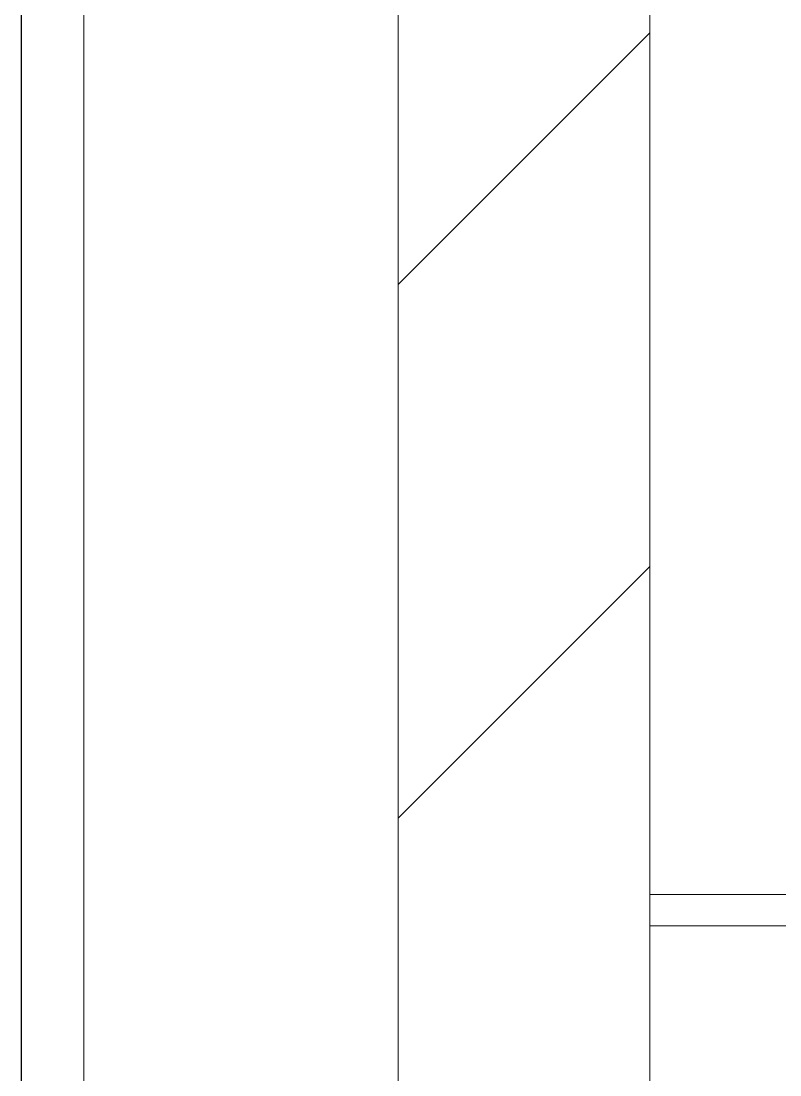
# Model space of a CAD drawing. Header units: millimetres. Extents: x -4000 to 187956, y -58990 to 162485.
# Drawn here: x 0 to 603, y 80281 to 81119 of the extents above; entities that cross this region are included whole.
import ezdxf

# ---------------------------------------------------------------- set-up
doc = ezdxf.new("R2010")
doc.units = ezdxf.units.MM
doc.linetypes.add('Grid Line', pattern=[2222.5, 1270, -317.5, 317.5, -317.5])
doc.linetypes.add('Grid Line 12_5mm', pattern=[2150, 1250, -300, 300, -300])
for name, color, linetype, lineweight in [('A-WALL', 113, 'Continuous', 13), ('A-WALL-PATT', 111, 'Continuous', 13), ('S-GRID', 1, 'Continuous', 30)]:
    doc.layers.add(name, color=color, linetype=linetype, lineweight=lineweight)

# ---------------------------------------------------------------- blocks, each defined once
blk = doc.blocks.new('CMF2_NHAXUONG_A_rvt-1-FFS - TANG 1')
at = {"layer": 'A-WALL-PATT', "lineweight": 9}
h = blk.add_hatch(dxfattribs=at)
h.set_pattern_fill('FP_12', color=250, style=0, pattern_type=2)
h.set_pattern_definition([(45, (0, 0), (-212.132, 212.132), [])])
h.paths.add_polyline_path([(499.79, 60847.94), (499.79, 118849.65), (299.79, 118849.65), (300, 60847.94)])
at = {"layer": 'A-WALL', "color": 50, "lineweight": 15}
for p, q in [((0, 119575), (0, 60547.94)), ((50, 119575), (50, 60547.94)), ((299.79, 60847.94), (299.79, 118849.65)), ((299.79, 118849.65), (299.79, 60847.94)), ((499.79, 77550), (499.79, 118849.65)), ((499.79, 80425), (1374.79, 80425)), ((1506.04, 80400), (499.79, 80400))]:
    blk.add_line(p, q, dxfattribs=at)
at = {"layer": 'A-WALL', "color": 35, "lineweight": 15}
for p, q in [((0, 119575), (0, 80213.61)), ((499.79, 80425), (499.79, 118849.65)), ((1374.79, 80425), (499.79, 80425)), ((499.79, 80425), (499.79, 80400)), ((499.79, 80213.61), (499.79, 80400)), ((499.79, 80400), (1506.04, 80400))]:
    blk.add_line(p, q, dxfattribs=at)
at = {"layer": 'A-WALL', "color": 53, "lineweight": 15}
blk.add_line((499.79, 80400), (499.79, 80425), dxfattribs=at)
blk.add_line((499.79, 80400), (499.79, 80425), dxfattribs=at)
at = {"layer": 'S-GRID', "linetype": 'Grid Line 12_5mm', "lineweight": 9}
blk.add_line((0, 161185.18), (0, -16487.44), dxfattribs=at)

msp = doc.modelspace()

# ---------------------------------------------------------------- block references
at = {"lineweight": 5}
msp.add_blockref('CMF2_NHAXUONG_A_rvt-1-FFS - TANG 1', (0, 0), dxfattribs=at)

# ---------------------------------------------------------------- next in the draw order: linework, layer by layer
at = {"layer": 'S-GRID', "linetype": 'Grid Line'}
msp.add_line((0, 161185.18), (0, -16487.44), dxfattribs=at)

doc.saveas('drawing.dxf')
